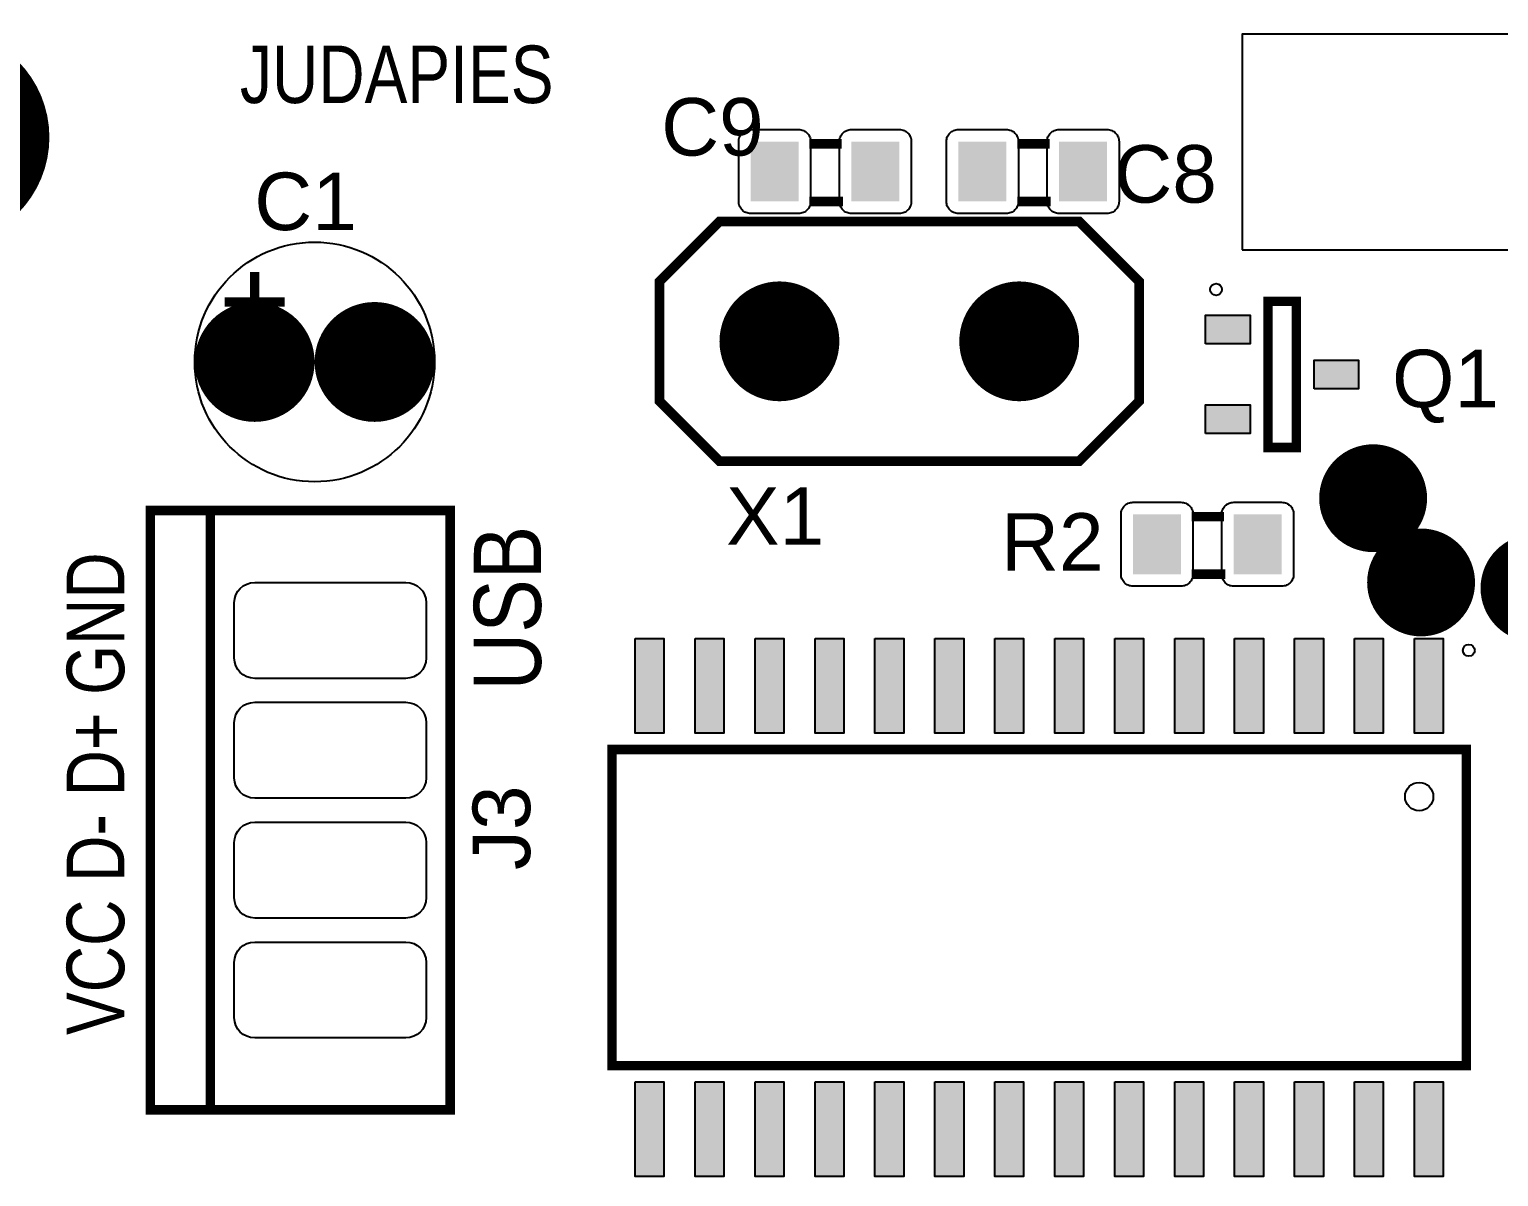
# Model space of a CAD drawing. Header units: inches. Extents: x 15 to 148, y 10 to 111.
# Drawn here: x 128.093 to 129.564, y 105.236 to 106.384 of the extents above; entities that cross this region are included whole.
import ezdxf

# ---------------------------------------------------------------- set-up
doc = ezdxf.new("R2010")
doc.units = ezdxf.units.IN
doc.header["$MEASUREMENT"] = 0
doc.layers.add('BLK_12AWG', color=7, linetype='Continuous')

# ---------------------------------------------------------------- blocks, each defined once
blk = doc.blocks.new('RPAD')
blk.add_trace([(-0.5, -0.5), (-0.5, 0.5), (0.5, -0.5), (0.5, 0.5)])
blk = doc.blocks.new('EPAD')
at = {"const_width": 0.5}
blk.add_lwpolyline([(-0.25, 0, 1), (0.25, 0, 1)], format="xyb", close=True, dxfattribs=at)
blk = doc.blocks.new('i2c')
blk.add_lwpolyline([(130.6718, 107.4151), (131.3293, 107.4151), (131.3293, 107.595), (130.6718, 107.595), (130.6718, 107.4151)])
for points in [[(130.2619, 107.5154), (130.3019, 107.5154), (130.303, 107.5154), (130.304, 107.5152), (130.305, 107.515), (130.3059, 107.5146), (130.3068, 107.5142), (130.3076, 107.5137), (130.3083, 107.5132), (130.3091, 107.5125), (130.3097, 107.5118), (130.3103, 107.5111), (130.3108, 107.5102), (130.3112, 107.5094), (130.3115, 107.5084), (130.3117, 107.5075), (130.3119, 107.5065), (130.3119, 107.5054), (130.3119, 107.4554), (130.3119, 107.4544), (130.3117, 107.4534), (130.3115, 107.4524), (130.3112, 107.4515), (130.3108, 107.4506), (130.3103, 107.4498), (130.3097, 107.449), (130.3091, 107.4483), (130.3083, 107.4477), (130.3076, 107.4471), (130.3068, 107.4466), (130.3059, 107.4462), (130.305, 107.4459), (130.304, 107.4456), (130.303, 107.4455), (130.3019, 107.4454), (130.2619, 107.4454), (130.2609, 107.4455), (130.2599, 107.4456), (130.2589, 107.4459), (130.258, 107.4462), (130.2571, 107.4466), (130.2563, 107.4471), (130.2555, 107.4477), (130.2548, 107.4483), (130.2542, 107.449), (130.2536, 107.4498), (130.2531, 107.4506), (130.2527, 107.4515), (130.2524, 107.4524), (130.2521, 107.4534), (130.252, 107.4544), (130.2519, 107.4554), (130.2519, 107.5054), (130.252, 107.5065), (130.2521, 107.5075), (130.2524, 107.5084), (130.2527, 107.5094), (130.2531, 107.5102), (130.2536, 107.5111), (130.2542, 107.5118), (130.2548, 107.5125), (130.2555, 107.5132), (130.2563, 107.5137), (130.2571, 107.5142), (130.258, 107.5146), (130.2589, 107.515), (130.2599, 107.5152), (130.2609, 107.5154), (130.2619, 107.5154)], [(130.3459, 107.5154), (130.3859, 107.5154), (130.387, 107.5154), (130.388, 107.5152), (130.389, 107.515), (130.3899, 107.5146), (130.3908, 107.5142), (130.3916, 107.5137), (130.3923, 107.5132), (130.3931, 107.5125), (130.3937, 107.5118), (130.3943, 107.5111), (130.3948, 107.5102), (130.3952, 107.5094), (130.3955, 107.5084), (130.3957, 107.5075), (130.3959, 107.5065), (130.3959, 107.5054), (130.3959, 107.4554), (130.3959, 107.4544), (130.3957, 107.4534), (130.3955, 107.4524), (130.3952, 107.4515), (130.3948, 107.4506), (130.3943, 107.4498), (130.3937, 107.449), (130.3931, 107.4483), (130.3923, 107.4477), (130.3916, 107.4471), (130.3908, 107.4466), (130.3899, 107.4462), (130.389, 107.4459), (130.388, 107.4456), (130.387, 107.4455), (130.3859, 107.4454), (130.3459, 107.4454), (130.3449, 107.4455), (130.3439, 107.4456), (130.3429, 107.4459), (130.342, 107.4462), (130.3411, 107.4466), (130.3403, 107.4471), (130.3395, 107.4477), (130.3388, 107.4483), (130.3382, 107.449), (130.3376, 107.4498), (130.3371, 107.4506), (130.3367, 107.4515), (130.3364, 107.4524), (130.3361, 107.4534), (130.336, 107.4544), (130.3359, 107.4554), (130.3359, 107.5054), (130.336, 107.5065), (130.3361, 107.5075), (130.3364, 107.5084), (130.3367, 107.5094), (130.3371, 107.5102), (130.3376, 107.5111), (130.3382, 107.5118), (130.3388, 107.5125), (130.3395, 107.5132), (130.3403, 107.5137), (130.3411, 107.5142), (130.342, 107.5146), (130.3429, 107.515), (130.3439, 107.5152), (130.3449, 107.5154), (130.3459, 107.5154)], [(130.4352, 107.5154), (130.4752, 107.5154), (130.4762, 107.5154), (130.4772, 107.5152), (130.4782, 107.515), (130.4791, 107.5146), (130.48, 107.5142), (130.4808, 107.5137), (130.4816, 107.5132), (130.4823, 107.5125), (130.4829, 107.5118), (130.4835, 107.5111), (130.484, 107.5102), (130.4844, 107.5094), (130.4847, 107.5084), (130.485, 107.5075), (130.4851, 107.5065), (130.4852, 107.5054), (130.4852, 107.4554), (130.4851, 107.4544), (130.485, 107.4534), (130.4847, 107.4524), (130.4844, 107.4515), (130.484, 107.4506), (130.4835, 107.4498), (130.4829, 107.449), (130.4823, 107.4483), (130.4816, 107.4477), (130.4808, 107.4471), (130.48, 107.4466), (130.4791, 107.4462), (130.4782, 107.4459), (130.4772, 107.4456), (130.4762, 107.4455), (130.4752, 107.4454), (130.4352, 107.4454), (130.4341, 107.4455), (130.4331, 107.4456), (130.4322, 107.4459), (130.4312, 107.4462), (130.4304, 107.4466), (130.4295, 107.4471), (130.4288, 107.4477), (130.4281, 107.4483), (130.4274, 107.449), (130.4269, 107.4498), (130.4264, 107.4506), (130.4259, 107.4515), (130.4256, 107.4524), (130.4254, 107.4534), (130.4252, 107.4544), (130.4252, 107.4554), (130.4252, 107.5054), (130.4252, 107.5065), (130.4254, 107.5075), (130.4256, 107.5084), (130.4259, 107.5094), (130.4264, 107.5102), (130.4269, 107.5111), (130.4274, 107.5118), (130.4281, 107.5125), (130.4288, 107.5132), (130.4295, 107.5137), (130.4304, 107.5142), (130.4312, 107.5146), (130.4322, 107.515), (130.4331, 107.5152), (130.4341, 107.5154), (130.4352, 107.5154)], [(130.5192, 107.5154), (130.5592, 107.5154), (130.5602, 107.5154), (130.5612, 107.5152), (130.5622, 107.515), (130.5631, 107.5146), (130.564, 107.5142), (130.5648, 107.5137), (130.5656, 107.5132), (130.5663, 107.5125), (130.5669, 107.5118), (130.5675, 107.5111), (130.568, 107.5102), (130.5684, 107.5094), (130.5687, 107.5084), (130.569, 107.5075), (130.5691, 107.5065), (130.5692, 107.5054), (130.5692, 107.4554), (130.5691, 107.4544), (130.569, 107.4534), (130.5687, 107.4524), (130.5684, 107.4515), (130.568, 107.4506), (130.5675, 107.4498), (130.5669, 107.449), (130.5663, 107.4483), (130.5656, 107.4477), (130.5648, 107.4471), (130.564, 107.4466), (130.5631, 107.4462), (130.5622, 107.4459), (130.5612, 107.4456), (130.5602, 107.4455), (130.5592, 107.4454), (130.5192, 107.4454), (130.5181, 107.4455), (130.5171, 107.4456), (130.5162, 107.4459), (130.5152, 107.4462), (130.5144, 107.4466), (130.5135, 107.4471), (130.5128, 107.4477), (130.5121, 107.4483), (130.5114, 107.449), (130.5109, 107.4498), (130.5104, 107.4506), (130.5099, 107.4515), (130.5096, 107.4524), (130.5094, 107.4534), (130.5092, 107.4544), (130.5092, 107.4554), (130.5092, 107.5054), (130.5092, 107.5065), (130.5094, 107.5075), (130.5096, 107.5084), (130.5099, 107.5094), (130.5104, 107.5102), (130.5109, 107.5111), (130.5114, 107.5118), (130.5121, 107.5125), (130.5128, 107.5132), (130.5135, 107.5137), (130.5144, 107.5142), (130.5152, 107.5146), (130.5162, 107.515), (130.5171, 107.5152), (130.5181, 107.5154), (130.5192, 107.5154)], [(130.6414, 107.3365), (130.6414, 107.3605), (130.6784, 107.3605), (130.6784, 107.3365), (130.6414, 107.3365)], [(130.7319, 107.2991), (130.7319, 107.3231), (130.7689, 107.3231), (130.7689, 107.2991), (130.7319, 107.2991)], [(130.6414, 107.2617), (130.6414, 107.2857), (130.6784, 107.2857), (130.6784, 107.2617), (130.6414, 107.2617)], [(130.5808, 107.2044), (130.6208, 107.2044), (130.6219, 107.2043), (130.6229, 107.2042), (130.6239, 107.204), (130.6248, 107.2036), (130.6257, 107.2032), (130.6265, 107.2027), (130.6272, 107.2021), (130.6279, 107.2015), (130.6286, 107.2008), (130.6292, 107.2), (130.6297, 107.1992), (130.6301, 107.1983), (130.6304, 107.1974), (130.6306, 107.1964), (130.6308, 107.1954), (130.6308, 107.1944), (130.6308, 107.1444), (130.6308, 107.1434), (130.6306, 107.1423), (130.6304, 107.1414), (130.6301, 107.1405), (130.6297, 107.1396), (130.6292, 107.1388), (130.6286, 107.138), (130.6279, 107.1373), (130.6272, 107.1366), (130.6265, 107.1361), (130.6257, 107.1356), (130.6248, 107.1352), (130.6239, 107.1348), (130.6229, 107.1346), (130.6219, 107.1344), (130.6208, 107.1344), (130.5808, 107.1344), (130.5798, 107.1344), (130.5788, 107.1346), (130.5778, 107.1348), (130.5769, 107.1352), (130.576, 107.1356), (130.5752, 107.1361), (130.5744, 107.1366), (130.5737, 107.1373), (130.5731, 107.138), (130.5725, 107.1388), (130.572, 107.1396), (130.5716, 107.1405), (130.5713, 107.1414), (130.571, 107.1423), (130.5709, 107.1434), (130.5708, 107.1444), (130.5708, 107.1944), (130.5709, 107.1954), (130.571, 107.1964), (130.5713, 107.1974), (130.5716, 107.1983), (130.572, 107.1992), (130.5725, 107.2), (130.5731, 107.2008), (130.5737, 107.2015), (130.5744, 107.2021), (130.5752, 107.2027), (130.576, 107.2032), (130.5769, 107.2036), (130.5778, 107.204), (130.5788, 107.2042), (130.5798, 107.2043), (130.5808, 107.2044)], [(130.6648, 107.2044), (130.7048, 107.2044), (130.7059, 107.2043), (130.7069, 107.2042), (130.7079, 107.204), (130.7088, 107.2036), (130.7097, 107.2032), (130.7105, 107.2027), (130.7112, 107.2021), (130.7119, 107.2015), (130.7126, 107.2008), (130.7132, 107.2), (130.7137, 107.1992), (130.7141, 107.1983), (130.7144, 107.1974), (130.7146, 107.1964), (130.7148, 107.1954), (130.7148, 107.1944), (130.7148, 107.1444), (130.7148, 107.1434), (130.7146, 107.1423), (130.7144, 107.1414), (130.7141, 107.1405), (130.7137, 107.1396), (130.7132, 107.1388), (130.7126, 107.138), (130.7119, 107.1373), (130.7112, 107.1366), (130.7105, 107.1361), (130.7097, 107.1356), (130.7088, 107.1352), (130.7079, 107.1348), (130.7069, 107.1346), (130.7059, 107.1344), (130.7048, 107.1344), (130.6648, 107.1344), (130.6638, 107.1344), (130.6628, 107.1346), (130.6618, 107.1348), (130.6609, 107.1352), (130.66, 107.1356), (130.6592, 107.1361), (130.6584, 107.1366), (130.6577, 107.1373), (130.6571, 107.138), (130.6565, 107.1388), (130.656, 107.1396), (130.6556, 107.1405), (130.6553, 107.1414), (130.655, 107.1423), (130.6549, 107.1434), (130.6548, 107.1444), (130.6548, 107.1944), (130.6549, 107.1954), (130.655, 107.1964), (130.6553, 107.1974), (130.6556, 107.1983), (130.656, 107.1992), (130.6565, 107.2), (130.6571, 107.2008), (130.6577, 107.2015), (130.6584, 107.2021), (130.6592, 107.2027), (130.66, 107.2032), (130.6609, 107.2036), (130.6618, 107.204), (130.6628, 107.2042), (130.6638, 107.2043), (130.6648, 107.2044)], [(129.8312, 107.0745), (129.8312, 107.1205), (129.8316, 107.124), (129.8326, 107.1272), (129.8341, 107.1301), (129.8362, 107.1326), (129.8387, 107.1347), (129.8416, 107.1362), (129.8448, 107.1372), (129.8482, 107.1375), (129.9742, 107.1375), (129.9777, 107.1372), (129.9809, 107.1362), (129.9838, 107.1347), (129.9863, 107.1326), (129.9884, 107.1301), (129.9899, 107.1272), (129.9909, 107.124), (129.9912, 107.1205), (129.9912, 107.0745), (129.9909, 107.071), (129.9899, 107.0678), (129.9884, 107.0649), (129.9863, 107.0624), (129.9838, 107.0604), (129.9809, 107.0588), (129.9777, 107.0579), (129.9742, 107.0575), (129.8482, 107.0575), (129.8448, 107.0579), (129.8416, 107.0588), (129.8387, 107.0604), (129.8362, 107.0624), (129.8341, 107.0649), (129.8326, 107.0678), (129.8316, 107.071), (129.8312, 107.0745)], [(130.1656, 107.0908), (130.1896, 107.0908), (130.1896, 107.0118), (130.1656, 107.0118), (130.1656, 107.0908)], [(130.2156, 107.0908), (130.2396, 107.0908), (130.2396, 107.0118), (130.2156, 107.0118), (130.2156, 107.0908)], [(130.2656, 107.0908), (130.2896, 107.0908), (130.2896, 107.0118), (130.2656, 107.0118), (130.2656, 107.0908)], [(130.3156, 107.0908), (130.3396, 107.0908), (130.3396, 107.0118), (130.3156, 107.0118), (130.3156, 107.0908)], [(130.3656, 107.0908), (130.3896, 107.0908), (130.3896, 107.0118), (130.3656, 107.0118), (130.3656, 107.0908)], [(130.4156, 107.0908), (130.4396, 107.0908), (130.4396, 107.0118), (130.4156, 107.0118), (130.4156, 107.0908)], [(130.4656, 107.0908), (130.4896, 107.0908), (130.4896, 107.0118), (130.4656, 107.0118), (130.4656, 107.0908)], [(130.5156, 107.0908), (130.5396, 107.0908), (130.5396, 107.0118), (130.5156, 107.0118), (130.5156, 107.0908)], [(130.5656, 107.0908), (130.5896, 107.0908), (130.5896, 107.0118), (130.5656, 107.0118), (130.5656, 107.0908)], [(130.6156, 107.0908), (130.6396, 107.0908), (130.6396, 107.0118), (130.6156, 107.0118), (130.6156, 107.0908)], [(130.6656, 107.0908), (130.6896, 107.0908), (130.6896, 107.0118), (130.6656, 107.0118), (130.6656, 107.0908)], [(130.7156, 107.0908), (130.7396, 107.0908), (130.7396, 107.0118), (130.7156, 107.0118), (130.7156, 107.0908)], [(130.7656, 107.0908), (130.7896, 107.0908), (130.7896, 107.0118), (130.7656, 107.0118), (130.7656, 107.0908)], [(130.8156, 107.0908), (130.8396, 107.0908), (130.8396, 107.0118), (130.8156, 107.0118), (130.8156, 107.0908)], [(129.8312, 106.9745), (129.8312, 107.0205), (129.8316, 107.024), (129.8326, 107.0272), (129.8341, 107.0301), (129.8362, 107.0326), (129.8387, 107.0347), (129.8416, 107.0362), (129.8448, 107.0372), (129.8482, 107.0375), (129.9742, 107.0375), (129.9777, 107.0372), (129.9809, 107.0362), (129.9838, 107.0347), (129.9863, 107.0326), (129.9884, 107.0301), (129.9899, 107.0272), (129.9909, 107.024), (129.9912, 107.0205), (129.9912, 106.9745), (129.9909, 106.971), (129.9899, 106.9678), (129.9884, 106.9649), (129.9863, 106.9624), (129.9838, 106.9604), (129.9809, 106.9588), (129.9777, 106.9579), (129.9742, 106.9575), (129.8482, 106.9575), (129.8448, 106.9579), (129.8416, 106.9588), (129.8387, 106.9604), (129.8362, 106.9624), (129.8341, 106.9649), (129.8326, 106.9678), (129.8316, 106.971), (129.8312, 106.9745)], [(129.8312, 106.8745), (129.8312, 106.9205), (129.8316, 106.924), (129.8326, 106.9272), (129.8341, 106.9301), (129.8362, 106.9326), (129.8387, 106.9347), (129.8416, 106.9362), (129.8448, 106.9372), (129.8482, 106.9375), (129.9742, 106.9375), (129.9777, 106.9372), (129.9809, 106.9362), (129.9838, 106.9347), (129.9863, 106.9326), (129.9884, 106.9301), (129.9899, 106.9272), (129.9909, 106.924), (129.9912, 106.9205), (129.9912, 106.8745), (129.9909, 106.871), (129.9899, 106.8678), (129.9884, 106.8649), (129.9863, 106.8624), (129.9838, 106.8604), (129.9809, 106.8588), (129.9777, 106.8579), (129.9742, 106.8575), (129.8482, 106.8575), (129.8448, 106.8579), (129.8416, 106.8588), (129.8387, 106.8604), (129.8362, 106.8624), (129.8341, 106.8649), (129.8326, 106.8678), (129.8316, 106.871), (129.8312, 106.8745)], [(129.8312, 106.7745), (129.8312, 106.8205), (129.8316, 106.824), (129.8326, 106.8272), (129.8341, 106.8301), (129.8362, 106.8326), (129.8387, 106.8347), (129.8416, 106.8362), (129.8448, 106.8372), (129.8482, 106.8375), (129.9742, 106.8375), (129.9777, 106.8372), (129.9809, 106.8362), (129.9838, 106.8347), (129.9863, 106.8326), (129.9884, 106.8301), (129.9899, 106.8272), (129.9909, 106.824), (129.9912, 106.8205), (129.9912, 106.7745), (129.9909, 106.771), (129.9899, 106.7678), (129.9884, 106.7649), (129.9863, 106.7624), (129.9838, 106.7604), (129.9809, 106.7588), (129.9777, 106.7579), (129.9742, 106.7575), (129.8482, 106.7575), (129.8448, 106.7579), (129.8416, 106.7588), (129.8387, 106.7604), (129.8362, 106.7624), (129.8341, 106.7649), (129.8326, 106.7678), (129.8316, 106.771), (129.8312, 106.7745)], [(130.1656, 106.7207), (130.1896, 106.7207), (130.1896, 106.6417), (130.1656, 106.6417), (130.1656, 106.7207)], [(130.2156, 106.7207), (130.2396, 106.7207), (130.2396, 106.6417), (130.2156, 106.6417), (130.2156, 106.7207)], [(130.2656, 106.7207), (130.2896, 106.7207), (130.2896, 106.6417), (130.2656, 106.6417), (130.2656, 106.7207)], [(130.3156, 106.7207), (130.3396, 106.7207), (130.3396, 106.6417), (130.3156, 106.6417), (130.3156, 106.7207)], [(130.3656, 106.7207), (130.3896, 106.7207), (130.3896, 106.6417), (130.3656, 106.6417), (130.3656, 106.7207)], [(130.4156, 106.7207), (130.4396, 106.7207), (130.4396, 106.6417), (130.4156, 106.6417), (130.4156, 106.7207)], [(130.4656, 106.7207), (130.4896, 106.7207), (130.4896, 106.6417), (130.4656, 106.6417), (130.4656, 106.7207)], [(130.5156, 106.7207), (130.5396, 106.7207), (130.5396, 106.6417), (130.5156, 106.6417), (130.5156, 106.7207)], [(130.5656, 106.7207), (130.5896, 106.7207), (130.5896, 106.6417), (130.5656, 106.6417), (130.5656, 106.7207)], [(130.6156, 106.7207), (130.6396, 106.7207), (130.6396, 106.6417), (130.6156, 106.6417), (130.6156, 106.7207)], [(130.6656, 106.7207), (130.6896, 106.7207), (130.6896, 106.6417), (130.6656, 106.6417), (130.6656, 106.7207)], [(130.7156, 106.7207), (130.7396, 106.7207), (130.7396, 106.6417), (130.7156, 106.6417), (130.7156, 106.7207)], [(130.7656, 106.7207), (130.7896, 106.7207), (130.7896, 106.6417), (130.7656, 106.6417), (130.7656, 106.7207)], [(130.8156, 106.7207), (130.8396, 106.7207), (130.8396, 106.6417), (130.8156, 106.6417), (130.8156, 106.7207)]]:
    blk.add_lwpolyline(points, close=True)
for points, const_width in [([(130.3109, 107.5034), (130.3379, 107.5034)], 0.008), ([(130.3109, 107.5034), (130.3379, 107.5034)], 0.008), ([(130.3109, 107.5034), (130.3379, 107.5034)], 0.008), ([(130.4842, 107.5034), (130.5112, 107.5034)], 0.008), ([(130.4842, 107.5034), (130.5112, 107.5034)], 0.008), ([(130.4842, 107.5034), (130.5112, 107.5034)], 0.008), ([(130.3109, 107.4554), (130.3389, 107.4554)], 0.008), ([(130.3109, 107.4554), (130.3389, 107.4554)], 0.008), ([(130.3109, 107.4554), (130.3389, 107.4554)], 0.008), ([(130.4842, 107.4554), (130.5122, 107.4554)], 0.008), ([(130.4842, 107.4554), (130.5122, 107.4554)], 0.008), ([(130.4842, 107.4554), (130.5122, 107.4554)], 0.008), ([(130.5359, 107.2387), (130.2359, 107.2387), (130.1859, 107.2887), (130.1859, 107.3887), (130.2359, 107.4387), (130.5359, 107.4387), (130.5859, 107.3887), (130.5859, 107.2887), (130.5359, 107.2387)], 0.008), ([(130.5359, 107.2387), (130.2359, 107.2387), (130.1859, 107.2887), (130.1859, 107.3887), (130.2359, 107.4387), (130.5359, 107.4387), (130.5859, 107.3887), (130.5859, 107.2887), (130.5359, 107.2387)], 0.008), ([(130.5359, 107.2387), (130.2359, 107.2387), (130.1859, 107.2887), (130.1859, 107.3887), (130.2359, 107.4387), (130.5359, 107.4387), (130.5859, 107.3887), (130.5859, 107.2887), (130.5359, 107.2387)], 0.008), ([(129.8482, 107.3965), (129.8482, 107.3465)], 0.008), ([(129.8482, 107.3965), (129.8482, 107.3465)], 0.008), ([(129.8482, 107.3965), (129.8482, 107.3465)], 0.008), ([(130.6934, 107.2501), (130.717, 107.2501), (130.717, 107.3721), (130.6934, 107.3721), (130.6934, 107.2501)], 0.00787), ([(130.6934, 107.2501), (130.717, 107.2501), (130.717, 107.3721), (130.6934, 107.3721), (130.6934, 107.2501)], 0.00787), ([(130.6934, 107.2501), (130.717, 107.2501), (130.717, 107.3721), (130.6934, 107.3721), (130.6934, 107.2501)], 0.00787), ([(129.8232, 107.3715), (129.8732, 107.3715)], 0.008), ([(129.8232, 107.3715), (129.8732, 107.3715)], 0.008), ([(129.8232, 107.3715), (129.8732, 107.3715)], 0.008), ([(129.7612, 106.6975), (130.0112, 106.6975), (130.0112, 107.1975), (129.7612, 107.1975), (129.7612, 106.6975)], 0.008), ([(129.7612, 106.6975), (130.0112, 106.6975), (130.0112, 107.1975), (129.7612, 107.1975), (129.7612, 106.6975)], 0.008), ([(129.7612, 106.6975), (130.0112, 106.6975), (130.0112, 107.1975), (129.7612, 107.1975), (129.7612, 106.6975)], 0.008), ([(129.8112, 106.6975), (129.8112, 107.1975)], 0.008), ([(129.8112, 106.6975), (129.8112, 107.1975)], 0.008), ([(129.8112, 106.6975), (129.8112, 107.1975)], 0.008), ([(130.6298, 107.1924), (130.6568, 107.1924)], 0.008), ([(130.6298, 107.1924), (130.6568, 107.1924)], 0.008), ([(130.6298, 107.1924), (130.6568, 107.1924)], 0.008), ([(130.6298, 107.1444), (130.6578, 107.1444)], 0.008), ([(130.6298, 107.1444), (130.6578, 107.1444)], 0.008), ([(130.6298, 107.1444), (130.6578, 107.1444)], 0.008), ([(130.1463, 106.9981), (130.1463, 106.7344), (130.8589, 106.7344), (130.8589, 106.9981), (130.1463, 106.9981)], 0.00787), ([(130.1463, 106.9981), (130.1463, 106.7344), (130.8589, 106.7344), (130.8589, 106.9981), (130.1463, 106.9981)], 0.00787), ([(130.1463, 106.9981), (130.1463, 106.7344), (130.8589, 106.7344), (130.8589, 106.9981), (130.1463, 106.9981)], 0.00787)]:
    blk.add_lwpolyline(points, dxfattribs=dict(const_width=const_width))
for centre, radius in [((129.8982, 107.3215), 0.1), ((129.8982, 107.3215), 0.1), ((129.8982, 107.3215), 0.1), ((130.6501, 107.382), 0.00492), ((130.6501, 107.382), 0.00492), ((130.6501, 107.382), 0.00492), ((130.8609, 107.0808), 0.00492), ((130.8609, 107.0808), 0.00492), ((130.8609, 107.0808), 0.00492), ((130.8195, 106.9588), 0.0118), ((130.8195, 106.9588), 0.0118), ((130.8195, 106.9588), 0.0118)]:
    blk.add_circle(centre, radius)
for name, p, xscale, yscale in [('EPAD', (129.587, 107.509), 0.18, 0.18), ('RPAD', (130.2819, 107.4804), 0.04, 0.05), ('RPAD', (130.3659, 107.4804), 0.04, 0.05), ('RPAD', (130.4552, 107.4804), 0.04, 0.05), ('RPAD', (130.5392, 107.4804), 0.04, 0.05), ('EPAD', (130.2859, 107.3387), 0.1, 0.1), ('EPAD', (130.4859, 107.3387), 0.1, 0.1), ('EPAD', (129.8482, 107.3215), 0.1, 0.1), ('EPAD', (129.9482, 107.3215), 0.1, 0.1), ('EPAD', (130.7811, 107.2078), 0.09, 0.09), ('RPAD', (130.6008, 107.1694), 0.04, 0.05), ('RPAD', (130.6848, 107.1694), 0.04, 0.05), ('EPAD', (130.8211, 107.1375), 0.09, 0.09), ('EPAD', (130.9157, 107.1328), 0.09, 0.09), ('RPAD', (130.1776, 107.0513), 0.024, 0.079), ('RPAD', (130.2276, 107.0513), 0.024, 0.079), ('RPAD', (130.2776, 107.0513), 0.024, 0.079), ('RPAD', (130.3276, 107.0513), 0.024, 0.079), ('RPAD', (130.3776, 107.0513), 0.024, 0.079), ('RPAD', (130.4276, 107.0513), 0.024, 0.079), ('RPAD', (130.4776, 107.0513), 0.024, 0.079), ('RPAD', (130.5276, 107.0513), 0.024, 0.079), ('RPAD', (130.5776, 107.0513), 0.024, 0.079), ('RPAD', (130.6276, 107.0513), 0.024, 0.079), ('RPAD', (130.6776, 107.0513), 0.024, 0.079), ('RPAD', (130.7276, 107.0513), 0.024, 0.079), ('RPAD', (130.7776, 107.0513), 0.024, 0.079), ('RPAD', (130.8276, 107.0513), 0.024, 0.079), ('RPAD', (130.1776, 106.6812), 0.024, 0.079), ('RPAD', (130.2276, 106.6812), 0.024, 0.079), ('RPAD', (130.2776, 106.6812), 0.024, 0.079), ('RPAD', (130.3276, 106.6812), 0.024, 0.079), ('RPAD', (130.3776, 106.6812), 0.024, 0.079), ('RPAD', (130.4276, 106.6812), 0.024, 0.079), ('RPAD', (130.4776, 106.6812), 0.024, 0.079), ('RPAD', (130.5276, 106.6812), 0.024, 0.079), ('RPAD', (130.5776, 106.6812), 0.024, 0.079), ('RPAD', (130.6276, 106.6812), 0.024, 0.079), ('RPAD', (130.6776, 106.6812), 0.024, 0.079), ('RPAD', (130.7276, 106.6812), 0.024, 0.079), ('RPAD', (130.7776, 106.6812), 0.024, 0.079), ('RPAD', (130.8276, 106.6812), 0.024, 0.079)]:
    blk.add_blockref(name, p, dxfattribs=dict(xscale=xscale, yscale=yscale))
at = {"xscale": 0.024, "yscale": 0.037, "rotation": 90}
for p in [(130.6599, 107.3485), (130.7504, 107.3111), (130.6599, 107.2737)]:
    blk.add_blockref('RPAD', p, dxfattribs=at)
for s, width, p in [('JUDAPIES', 0.833333, (129.8359, 107.5375)), ('JUDAPIES', 0.833333, (129.8359, 107.5375)), ('JUDAPIES', 0.833333, (129.8359, 107.5375)), ('C9', 1.041667, (130.1873, 107.4937)), ('C9', 1.041667, (130.1873, 107.4937)), ('C9', 1.041667, (130.1873, 107.4937)), ('C8', 1.041667, (130.5653, 107.4544)), ('C8', 1.041667, (130.5653, 107.4544)), ('C8', 1.041667, (130.5653, 107.4544)), ('C1', 1.041667, (129.8479, 107.4315)), ('C1', 1.041667, (129.8479, 107.4315)), ('C1', 1.041667, (129.8479, 107.4315)), ('Q1', 1.041667, (130.7969, 107.2837)), ('Q1', 1.041667, (130.7969, 107.2837)), ('Q1', 1.041667, (130.7969, 107.2837)), ('X1', 1.041667, (130.2414, 107.1689)), ('X1', 1.041667, (130.2414, 107.1689)), ('X1', 1.041667, (130.2414, 107.1689)), ('R2', 1.041667, (130.4708, 107.1473)), ('R2', 1.041667, (130.4708, 107.1473)), ('R2', 1.041667, (130.4708, 107.1473))]:
    blk.add_text(s, height=0.048, dxfattribs=dict(width=width)).set_placement(p)
for s, height, width, p in [('USB', 0.056, 0.892857, (130.087, 107.0473)), ('USB', 0.056, 0.892857, (130.087, 107.0473)), ('USB', 0.056, 0.892857, (130.087, 107.0473)), ('VCC D- D+ GND', 0.048, 0.833333, (129.7394, 106.7599)), ('VCC D- D+ GND', 0.048, 0.833333, (129.7394, 106.7599)), ('VCC D- D+ GND', 0.048, 0.833333, (129.7394, 106.7599)), ('J3', 0.048, 1.041667, (130.078, 106.8975)), ('J3', 0.048, 1.041667, (130.078, 106.8975)), ('J3', 0.048, 1.041667, (130.078, 106.8975))]:
    blk.add_text(s, height=height, rotation=90, dxfattribs=dict(width=width)).set_placement(p)

msp = doc.modelspace()

# ---------------------------------------------------------------- block references
at = {"layer": 'BLK_12AWG', "xscale": 1.2, "yscale": 1.2, "zscale": 1.2}
msp.add_blockref('i2c', (-27.4993, -22.7343), dxfattribs=at)

doc.saveas('drawing.dxf')
